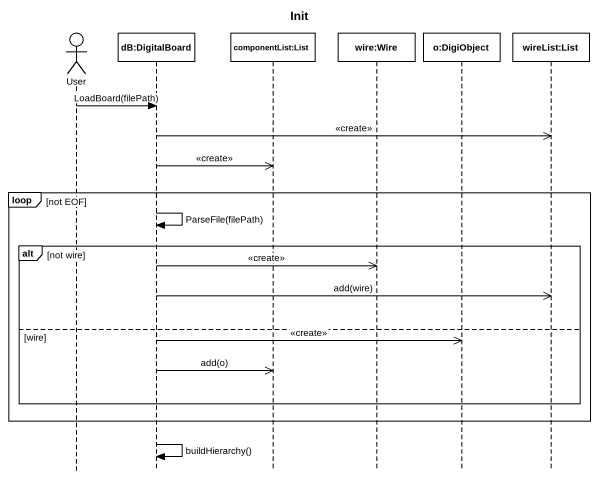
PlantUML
@startuml
title Init
hide footbox
actor User
participant "dB:DigitalBoard" as dB_DigitalBoard
participant "componentList:List" as componentList_List
participant "wire:Wire" as wire_Wire
participant "o:DigiObject" as o_DigiObject
participant "wireList:List" as wireList_List

User -> dB_DigitalBoard : LoadBoard(filePath)
dB_DigitalBoard ->> wireList_List : <<create>>
dB_DigitalBoard ->> componentList_List : <<create>>
loop not EOF
  dB_DigitalBoard -> dB_DigitalBoard : ParseFile(filePath)
  alt not wire
    dB_DigitalBoard ->> wire_Wire : <<create>>
    dB_DigitalBoard ->> wireList_List : add(wire)
  else wire
    dB_DigitalBoard ->> o_DigiObject : <<create>>
    dB_DigitalBoard ->> componentList_List : add(o)
  end
end
dB_DigitalBoard -> dB_DigitalBoard : buildHierarchy()
@enduml
